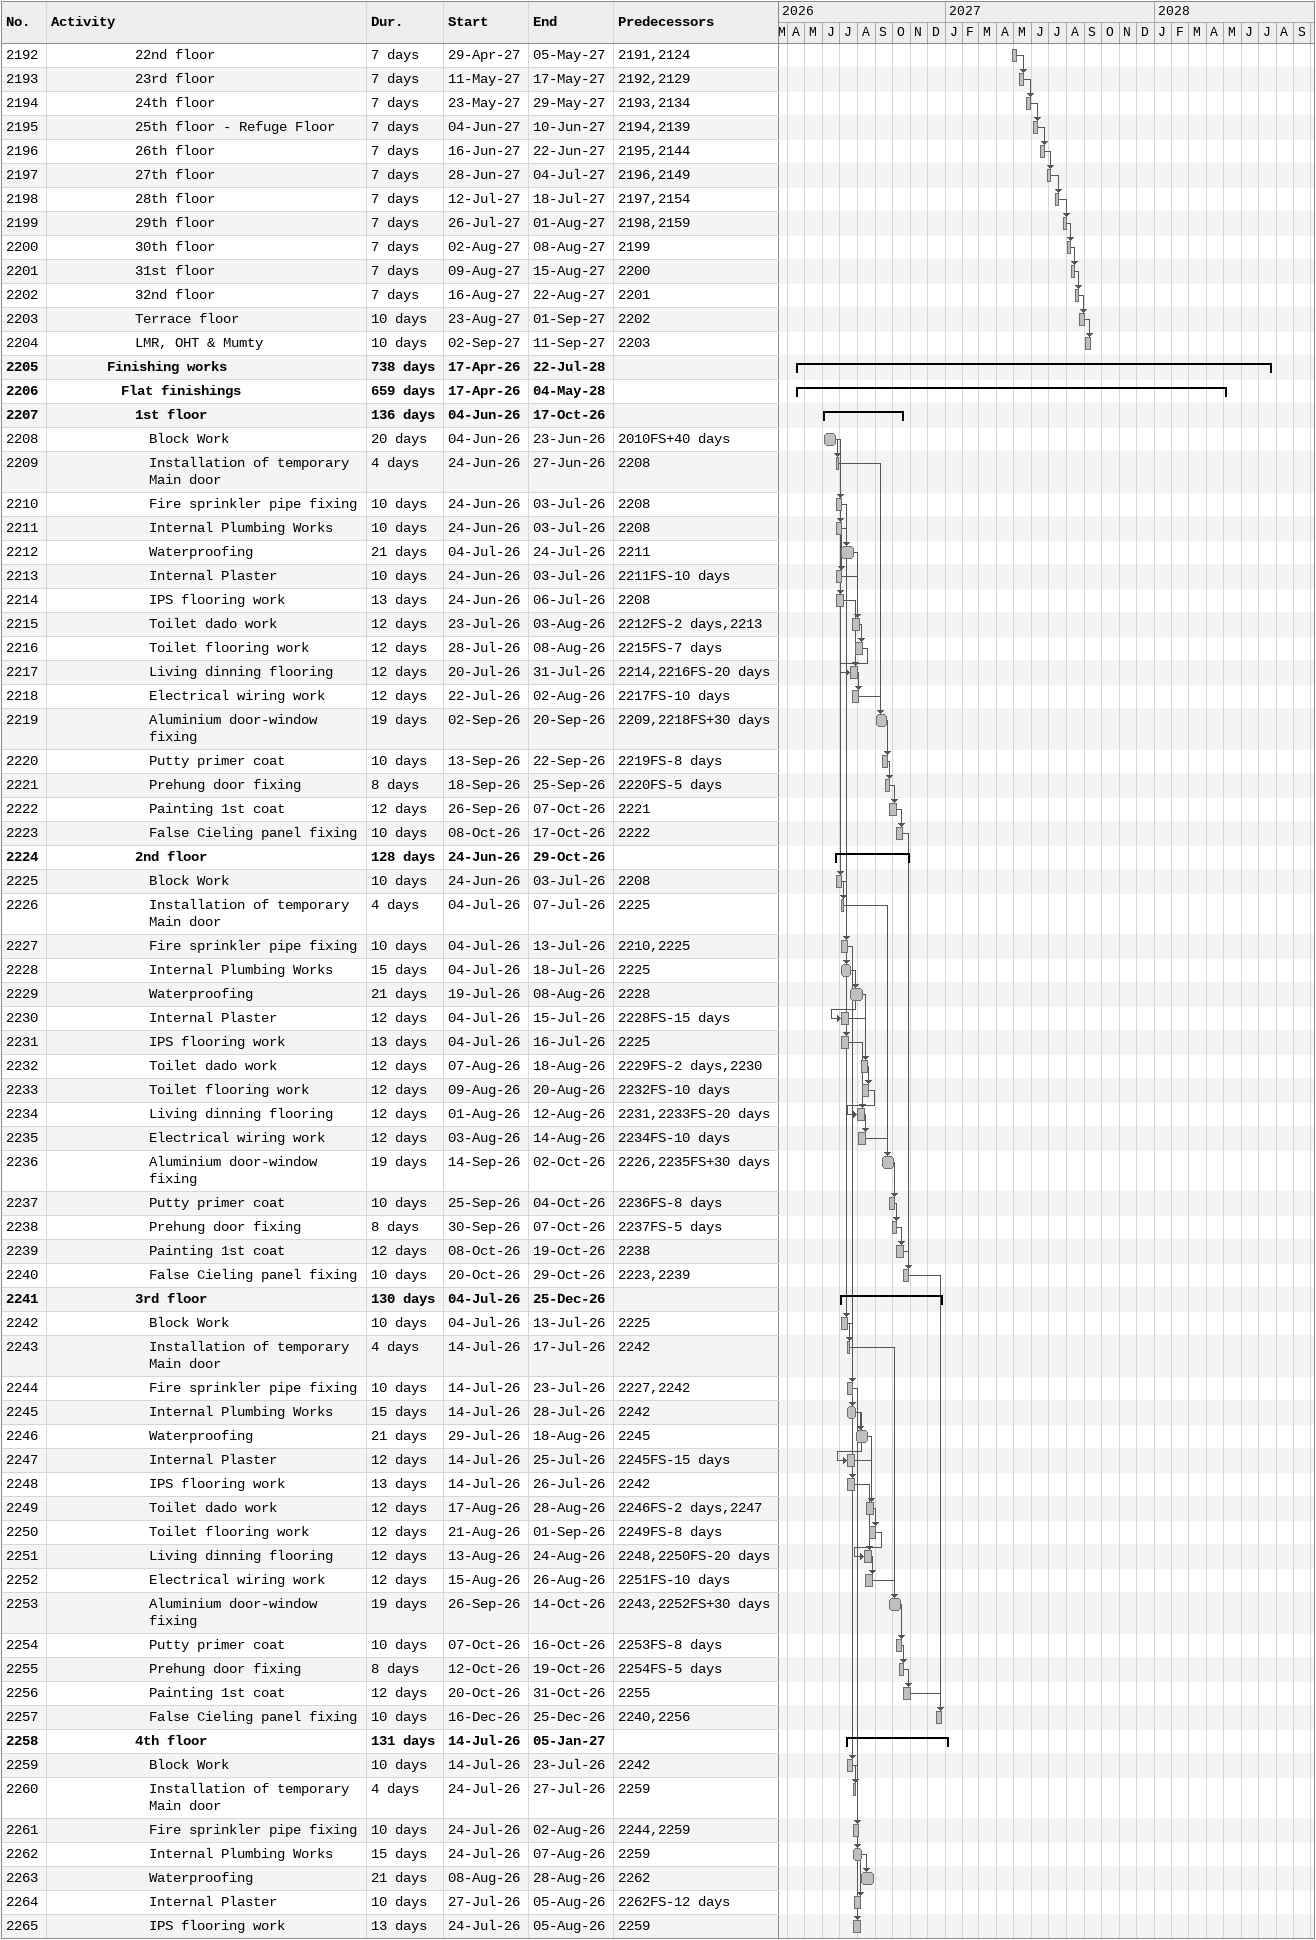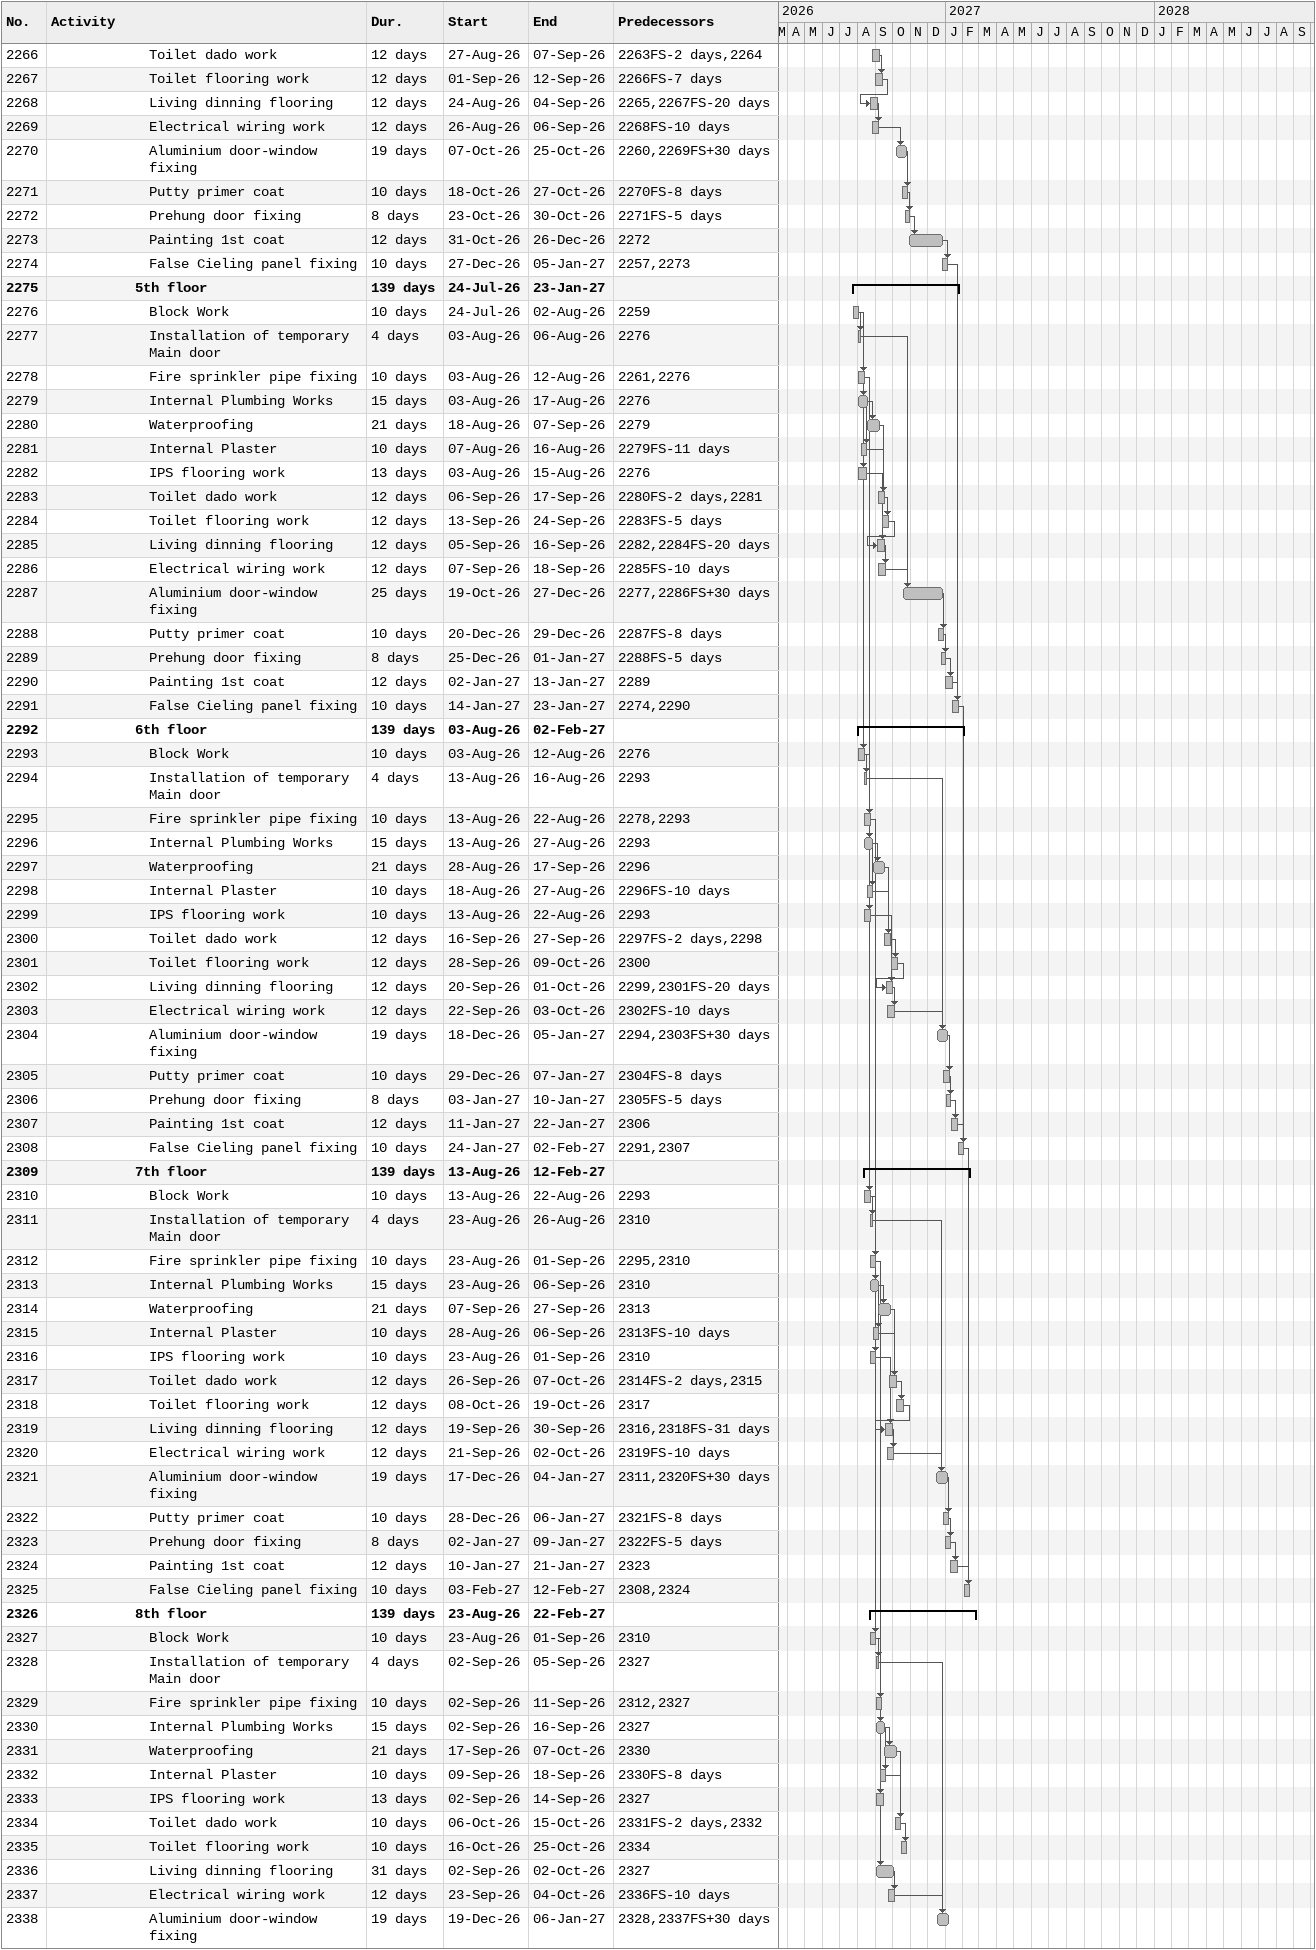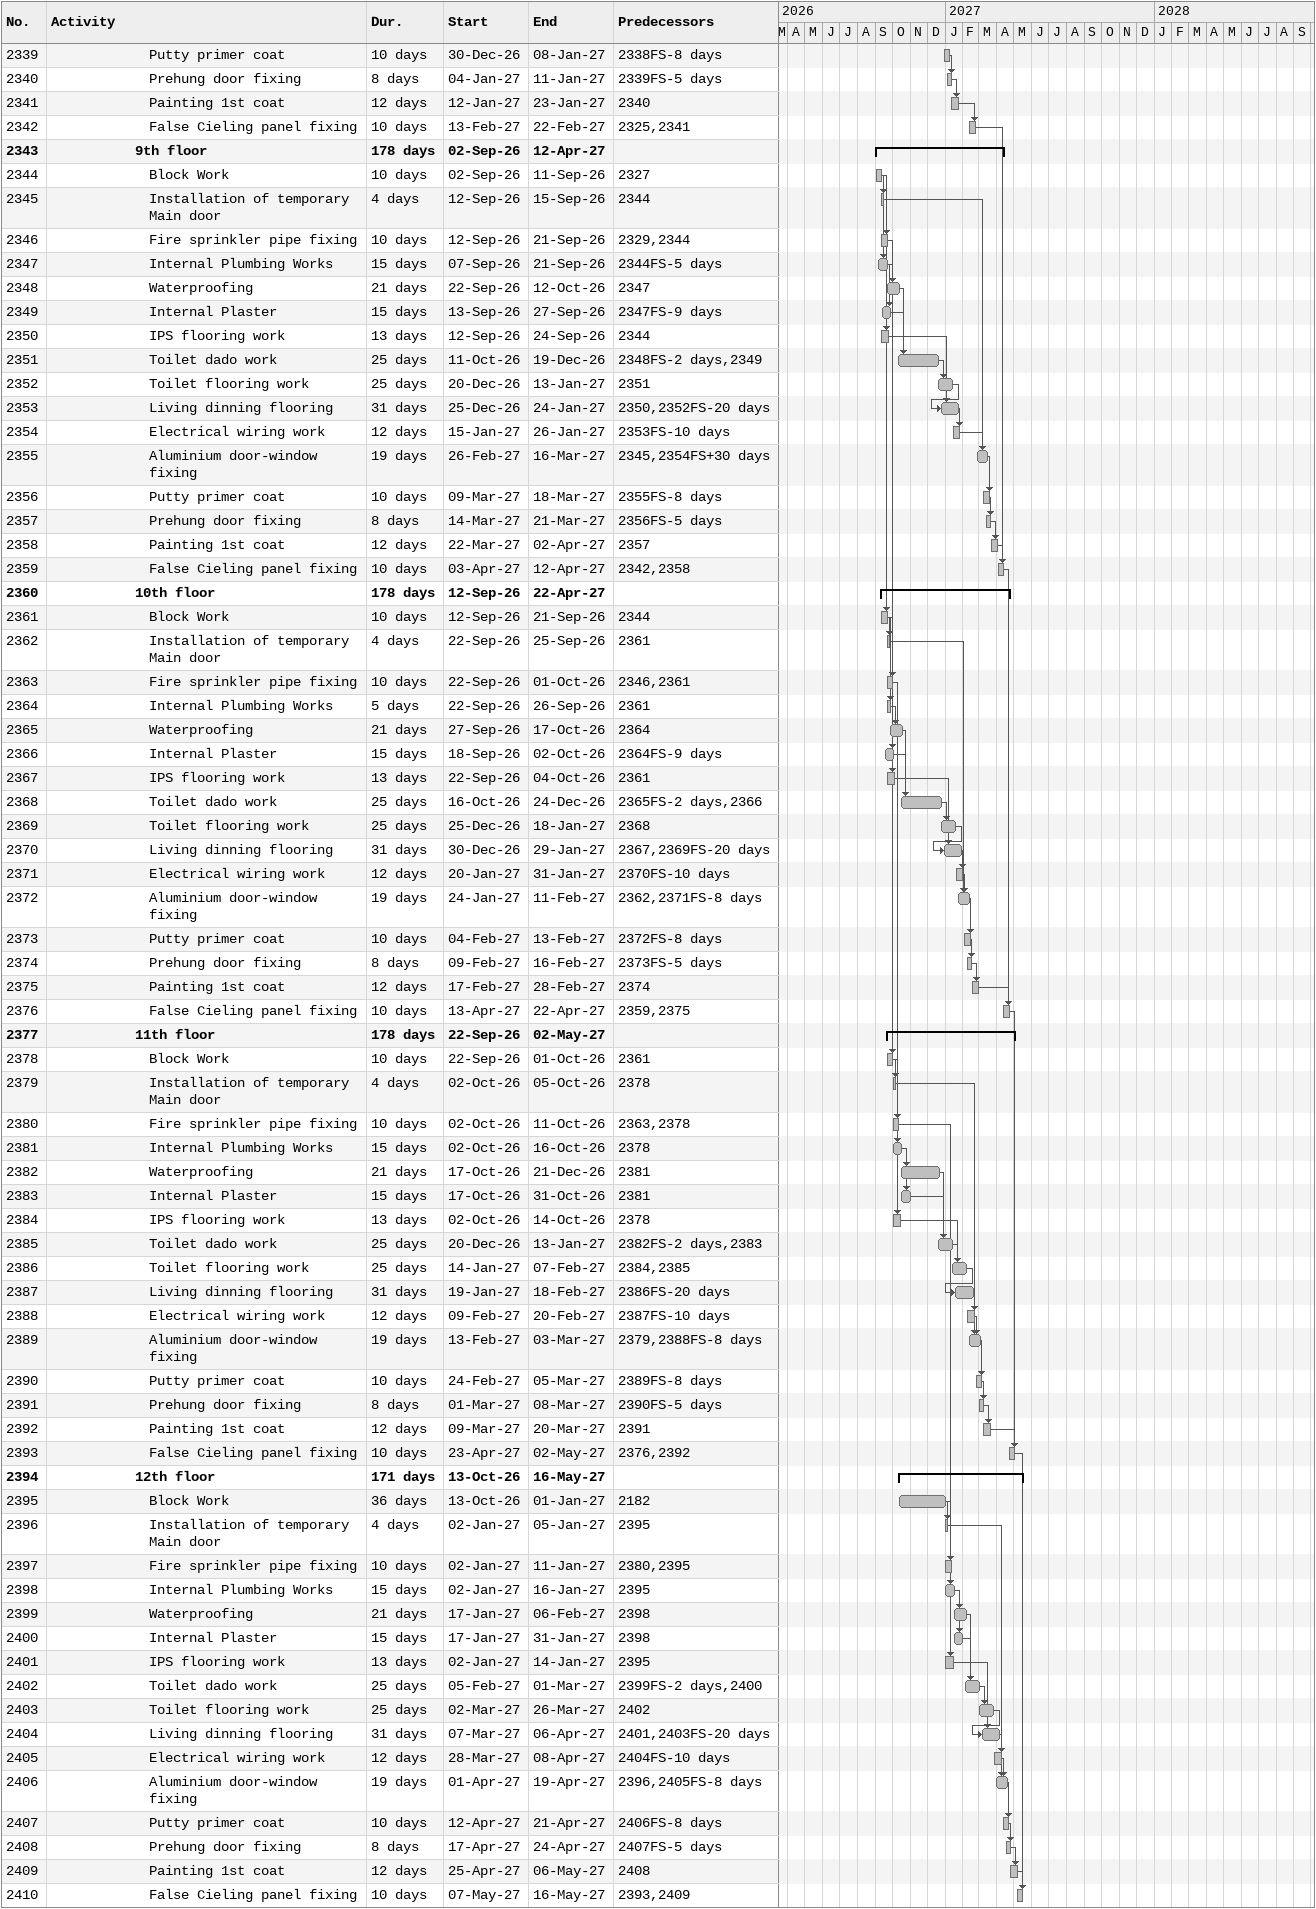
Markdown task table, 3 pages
| ID | Level | Task | Duration | Start | Finish | Predecessors |
|---|---|---|---|---|---|---|
| 2192 | 7 | 22nd floor | 7d | 2027-04-29 | 2027-05-05 | 2191, 2124 |
| 2193 | 7 | 23rd floor | 7d | 2027-05-11 | 2027-05-17 | 2192, 2129 |
| 2194 | 7 | 24th floor | 7d | 2027-05-23 | 2027-05-29 | 2193, 2134 |
| 2195 | 7 | 25th floor - Refuge Floor | 7d | 2027-06-04 | 2027-06-10 | 2194, 2139 |
| 2196 | 7 | 26th floor | 7d | 2027-06-16 | 2027-06-22 | 2195, 2144 |
| 2197 | 7 | 27th floor | 7d | 2027-06-28 | 2027-07-04 | 2196, 2149 |
| 2198 | 7 | 28th floor | 7d | 2027-07-12 | 2027-07-18 | 2197, 2154 |
| 2199 | 7 | 29th floor | 7d | 2027-07-26 | 2027-08-01 | 2198, 2159 |
| 2200 | 7 | 30th floor | 7d | 2027-08-02 | 2027-08-08 | 2199 |
| 2201 | 7 | 31st floor | 7d | 2027-08-09 | 2027-08-15 | 2200 |
| 2202 | 7 | 32nd floor | 7d | 2027-08-16 | 2027-08-22 | 2201 |
| 2203 | 7 | Terrace floor | 10d | 2027-08-23 | 2027-09-01 | 2202 |
| 2204 | 7 | LMR, OHT & Mumty | 10d | 2027-09-02 | 2027-09-11 | 2203 |
| 2205 | 5 | **Finishing works** | 738d | 2026-04-17 | 2028-07-22 |  |
| 2206 | 6 | **Flat finishings** | 659d | 2026-04-17 | 2028-05-04 |  |
| 2207 | 7 | **1st floor** | 136d | 2026-06-04 | 2026-10-17 |  |
| 2208 | 8 | Block Work | 20d | 2026-06-04 | 2026-06-23 | 2010FS+40d |
| 2209 | 8 | Installation of temporary Main door | 4d | 2026-06-24 | 2026-06-27 | 2208 |
| 2210 | 8 | Fire sprinkler pipe fixing | 10d | 2026-06-24 | 2026-07-03 | 2208 |
| 2211 | 8 | Internal Plumbing Works | 10d | 2026-06-24 | 2026-07-03 | 2208 |
| 2212 | 8 | Waterproofing | 21d | 2026-07-04 | 2026-07-24 | 2211 |
| 2213 | 8 | Internal Plaster | 10d | 2026-06-24 | 2026-07-03 | 2211FS-10d |
| 2214 | 8 | IPS flooring work | 13d | 2026-06-24 | 2026-07-06 | 2208 |
| 2215 | 8 | Toilet dado work | 12d | 2026-07-23 | 2026-08-03 | 2212FS-2d, 2213 |
| 2216 | 8 | Toilet flooring work | 12d | 2026-07-28 | 2026-08-08 | 2215FS-7d |
| 2217 | 8 | Living dinning flooring | 12d | 2026-07-20 | 2026-07-31 | 2214, 2216FS-20d |
| 2218 | 8 | Electrical wiring work | 12d | 2026-07-22 | 2026-08-02 | 2217FS-10d |
| 2219 | 8 | Aluminium door-window fixing | 19d | 2026-09-02 | 2026-09-20 | 2209, 2218FS+30d |
| 2220 | 8 | Putty primer coat | 10d | 2026-09-13 | 2026-09-22 | 2219FS-8d |
| 2221 | 8 | Prehung door fixing | 8d | 2026-09-18 | 2026-09-25 | 2220FS-5d |
| 2222 | 8 | Painting 1st coat | 12d | 2026-09-26 | 2026-10-07 | 2221 |
| 2223 | 8 | False Cieling panel fixing | 10d | 2026-10-08 | 2026-10-17 | 2222 |
| 2224 | 7 | **2nd floor** | 128d | 2026-06-24 | 2026-10-29 |  |
| 2225 | 8 | Block Work | 10d | 2026-06-24 | 2026-07-03 | 2208 |
| 2226 | 8 | Installation of temporary Main door | 4d | 2026-07-04 | 2026-07-07 | 2225 |
| 2227 | 8 | Fire sprinkler pipe fixing | 10d | 2026-07-04 | 2026-07-13 | 2210, 2225 |
| 2228 | 8 | Internal Plumbing Works | 15d | 2026-07-04 | 2026-07-18 | 2225 |
| 2229 | 8 | Waterproofing | 21d | 2026-07-19 | 2026-08-08 | 2228 |
| 2230 | 8 | Internal Plaster | 12d | 2026-07-04 | 2026-07-15 | 2228FS-15d |
| 2231 | 8 | IPS flooring work | 13d | 2026-07-04 | 2026-07-16 | 2225 |
| 2232 | 8 | Toilet dado work | 12d | 2026-08-07 | 2026-08-18 | 2229FS-2d, 2230 |
| 2233 | 8 | Toilet flooring work | 12d | 2026-08-09 | 2026-08-20 | 2232FS-10d |
| 2234 | 8 | Living dinning flooring | 12d | 2026-08-01 | 2026-08-12 | 2231, 2233FS-20d |
| 2235 | 8 | Electrical wiring work | 12d | 2026-08-03 | 2026-08-14 | 2234FS-10d |
| 2236 | 8 | Aluminium door-window fixing | 19d | 2026-09-14 | 2026-10-02 | 2226, 2235FS+30d |
| 2237 | 8 | Putty primer coat | 10d | 2026-09-25 | 2026-10-04 | 2236FS-8d |
| 2238 | 8 | Prehung door fixing | 8d | 2026-09-30 | 2026-10-07 | 2237FS-5d |
| 2239 | 8 | Painting 1st coat | 12d | 2026-10-08 | 2026-10-19 | 2238 |
| 2240 | 8 | False Cieling panel fixing | 10d | 2026-10-20 | 2026-10-29 | 2223, 2239 |
| 2241 | 7 | **3rd floor** | 130d | 2026-07-04 | 2026-12-25 |  |
| 2242 | 8 | Block Work | 10d | 2026-07-04 | 2026-07-13 | 2225 |
| 2243 | 8 | Installation of temporary Main door | 4d | 2026-07-14 | 2026-07-17 | 2242 |
| 2244 | 8 | Fire sprinkler pipe fixing | 10d | 2026-07-14 | 2026-07-23 | 2227, 2242 |
| 2245 | 8 | Internal Plumbing Works | 15d | 2026-07-14 | 2026-07-28 | 2242 |
| 2246 | 8 | Waterproofing | 21d | 2026-07-29 | 2026-08-18 | 2245 |
| 2247 | 8 | Internal Plaster | 12d | 2026-07-14 | 2026-07-25 | 2245FS-15d |
| 2248 | 8 | IPS flooring work | 13d | 2026-07-14 | 2026-07-26 | 2242 |
| 2249 | 8 | Toilet dado work | 12d | 2026-08-17 | 2026-08-28 | 2246FS-2d, 2247 |
| 2250 | 8 | Toilet flooring work | 12d | 2026-08-21 | 2026-09-01 | 2249FS-8d |
| 2251 | 8 | Living dinning flooring | 12d | 2026-08-13 | 2026-08-24 | 2248, 2250FS-20d |
| 2252 | 8 | Electrical wiring work | 12d | 2026-08-15 | 2026-08-26 | 2251FS-10d |
| 2253 | 8 | Aluminium door-window fixing | 19d | 2026-09-26 | 2026-10-14 | 2243, 2252FS+30d |
| 2254 | 8 | Putty primer coat | 10d | 2026-10-07 | 2026-10-16 | 2253FS-8d |
| 2255 | 8 | Prehung door fixing | 8d | 2026-10-12 | 2026-10-19 | 2254FS-5d |
| 2256 | 8 | Painting 1st coat | 12d | 2026-10-20 | 2026-10-31 | 2255 |
| 2257 | 8 | False Cieling panel fixing | 10d | 2026-12-16 | 2026-12-25 | 2240, 2256 |
| 2258 | 7 | **4th floor** | 131d | 2026-07-14 | 2027-01-05 |  |
| 2259 | 8 | Block Work | 10d | 2026-07-14 | 2026-07-23 | 2242 |
| 2260 | 8 | Installation of temporary Main door | 4d | 2026-07-24 | 2026-07-27 | 2259 |
| 2261 | 8 | Fire sprinkler pipe fixing | 10d | 2026-07-24 | 2026-08-02 | 2244, 2259 |
| 2262 | 8 | Internal Plumbing Works | 15d | 2026-07-24 | 2026-08-07 | 2259 |
| 2263 | 8 | Waterproofing | 21d | 2026-08-08 | 2026-08-28 | 2262 |
| 2264 | 8 | Internal Plaster | 10d | 2026-07-27 | 2026-08-05 | 2262FS-12d |
| 2265 | 8 | IPS flooring work | 13d | 2026-07-24 | 2026-08-05 | 2259 |
| 2266 | 8 | Toilet dado work | 12d | 2026-08-27 | 2026-09-07 | 2263FS-2d, 2264 |
| 2267 | 8 | Toilet flooring work | 12d | 2026-09-01 | 2026-09-12 | 2266FS-7d |
| 2268 | 8 | Living dinning flooring | 12d | 2026-08-24 | 2026-09-04 | 2265, 2267FS-20d |
| 2269 | 8 | Electrical wiring work | 12d | 2026-08-26 | 2026-09-06 | 2268FS-10d |
| 2270 | 8 | Aluminium door-window fixing | 19d | 2026-10-07 | 2026-10-25 | 2260, 2269FS+30d |
| 2271 | 8 | Putty primer coat | 10d | 2026-10-18 | 2026-10-27 | 2270FS-8d |
| 2272 | 8 | Prehung door fixing | 8d | 2026-10-23 | 2026-10-30 | 2271FS-5d |
| 2273 | 8 | Painting 1st coat | 12d | 2026-10-31 | 2026-12-26 | 2272 |
| 2274 | 8 | False Cieling panel fixing | 10d | 2026-12-27 | 2027-01-05 | 2257, 2273 |
| 2275 | 7 | **5th floor** | 139d | 2026-07-24 | 2027-01-23 |  |
| 2276 | 8 | Block Work | 10d | 2026-07-24 | 2026-08-02 | 2259 |
| 2277 | 8 | Installation of temporary Main door | 4d | 2026-08-03 | 2026-08-06 | 2276 |
| 2278 | 8 | Fire sprinkler pipe fixing | 10d | 2026-08-03 | 2026-08-12 | 2261, 2276 |
| 2279 | 8 | Internal Plumbing Works | 15d | 2026-08-03 | 2026-08-17 | 2276 |
| 2280 | 8 | Waterproofing | 21d | 2026-08-18 | 2026-09-07 | 2279 |
| 2281 | 8 | Internal Plaster | 10d | 2026-08-07 | 2026-08-16 | 2279FS-11d |
| 2282 | 8 | IPS flooring work | 13d | 2026-08-03 | 2026-08-15 | 2276 |
| 2283 | 8 | Toilet dado work | 12d | 2026-09-06 | 2026-09-17 | 2280FS-2d, 2281 |
| 2284 | 8 | Toilet flooring work | 12d | 2026-09-13 | 2026-09-24 | 2283FS-5d |
| 2285 | 8 | Living dinning flooring | 12d | 2026-09-05 | 2026-09-16 | 2282, 2284FS-20d |
| 2286 | 8 | Electrical wiring work | 12d | 2026-09-07 | 2026-09-18 | 2285FS-10d |
| 2287 | 8 | Aluminium door-window fixing | 25d | 2026-10-19 | 2026-12-27 | 2277, 2286FS+30d |
| 2288 | 8 | Putty primer coat | 10d | 2026-12-20 | 2026-12-29 | 2287FS-8d |
| 2289 | 8 | Prehung door fixing | 8d | 2026-12-25 | 2027-01-01 | 2288FS-5d |
| 2290 | 8 | Painting 1st coat | 12d | 2027-01-02 | 2027-01-13 | 2289 |
| 2291 | 8 | False Cieling panel fixing | 10d | 2027-01-14 | 2027-01-23 | 2274, 2290 |
| 2292 | 7 | **6th floor** | 139d | 2026-08-03 | 2027-02-02 |  |
| 2293 | 8 | Block Work | 10d | 2026-08-03 | 2026-08-12 | 2276 |
| 2294 | 8 | Installation of temporary Main door | 4d | 2026-08-13 | 2026-08-16 | 2293 |
| 2295 | 8 | Fire sprinkler pipe fixing | 10d | 2026-08-13 | 2026-08-22 | 2278, 2293 |
| 2296 | 8 | Internal Plumbing Works | 15d | 2026-08-13 | 2026-08-27 | 2293 |
| 2297 | 8 | Waterproofing | 21d | 2026-08-28 | 2026-09-17 | 2296 |
| 2298 | 8 | Internal Plaster | 10d | 2026-08-18 | 2026-08-27 | 2296FS-10d |
| 2299 | 8 | IPS flooring work | 10d | 2026-08-13 | 2026-08-22 | 2293 |
| 2300 | 8 | Toilet dado work | 12d | 2026-09-16 | 2026-09-27 | 2297FS-2d, 2298 |
| 2301 | 8 | Toilet flooring work | 12d | 2026-09-28 | 2026-10-09 | 2300 |
| 2302 | 8 | Living dinning flooring | 12d | 2026-09-20 | 2026-10-01 | 2299, 2301FS-20d |
| 2303 | 8 | Electrical wiring work | 12d | 2026-09-22 | 2026-10-03 | 2302FS-10d |
| 2304 | 8 | Aluminium door-window fixing | 19d | 2026-12-18 | 2027-01-05 | 2294, 2303FS+30d |
| 2305 | 8 | Putty primer coat | 10d | 2026-12-29 | 2027-01-07 | 2304FS-8d |
| 2306 | 8 | Prehung door fixing | 8d | 2027-01-03 | 2027-01-10 | 2305FS-5d |
| 2307 | 8 | Painting 1st coat | 12d | 2027-01-11 | 2027-01-22 | 2306 |
| 2308 | 8 | False Cieling panel fixing | 10d | 2027-01-24 | 2027-02-02 | 2291, 2307 |
| 2309 | 7 | **7th floor** | 139d | 2026-08-13 | 2027-02-12 |  |
| 2310 | 8 | Block Work | 10d | 2026-08-13 | 2026-08-22 | 2293 |
| 2311 | 8 | Installation of temporary Main door | 4d | 2026-08-23 | 2026-08-26 | 2310 |
| 2312 | 8 | Fire sprinkler pipe fixing | 10d | 2026-08-23 | 2026-09-01 | 2295, 2310 |
| 2313 | 8 | Internal Plumbing Works | 15d | 2026-08-23 | 2026-09-06 | 2310 |
| 2314 | 8 | Waterproofing | 21d | 2026-09-07 | 2026-09-27 | 2313 |
| 2315 | 8 | Internal Plaster | 10d | 2026-08-28 | 2026-09-06 | 2313FS-10d |
| 2316 | 8 | IPS flooring work | 10d | 2026-08-23 | 2026-09-01 | 2310 |
| 2317 | 8 | Toilet dado work | 12d | 2026-09-26 | 2026-10-07 | 2314FS-2d, 2315 |
| 2318 | 8 | Toilet flooring work | 12d | 2026-10-08 | 2026-10-19 | 2317 |
| 2319 | 8 | Living dinning flooring | 12d | 2026-09-19 | 2026-09-30 | 2316, 2318FS-31d |
| 2320 | 8 | Electrical wiring work | 12d | 2026-09-21 | 2026-10-02 | 2319FS-10d |
| 2321 | 8 | Aluminium door-window fixing | 19d | 2026-12-17 | 2027-01-04 | 2311, 2320FS+30d |
| 2322 | 8 | Putty primer coat | 10d | 2026-12-28 | 2027-01-06 | 2321FS-8d |
| 2323 | 8 | Prehung door fixing | 8d | 2027-01-02 | 2027-01-09 | 2322FS-5d |
| 2324 | 8 | Painting 1st coat | 12d | 2027-01-10 | 2027-01-21 | 2323 |
| 2325 | 8 | False Cieling panel fixing | 10d | 2027-02-03 | 2027-02-12 | 2308, 2324 |
| 2326 | 7 | **8th floor** | 139d | 2026-08-23 | 2027-02-22 |  |
| 2327 | 8 | Block Work | 10d | 2026-08-23 | 2026-09-01 | 2310 |
| 2328 | 8 | Installation of temporary Main door | 4d | 2026-09-02 | 2026-09-05 | 2327 |
| 2329 | 8 | Fire sprinkler pipe fixing | 10d | 2026-09-02 | 2026-09-11 | 2312, 2327 |
| 2330 | 8 | Internal Plumbing Works | 15d | 2026-09-02 | 2026-09-16 | 2327 |
| 2331 | 8 | Waterproofing | 21d | 2026-09-17 | 2026-10-07 | 2330 |
| 2332 | 8 | Internal Plaster | 10d | 2026-09-09 | 2026-09-18 | 2330FS-8d |
| 2333 | 8 | IPS flooring work | 13d | 2026-09-02 | 2026-09-14 | 2327 |
| 2334 | 8 | Toilet dado work | 10d | 2026-10-06 | 2026-10-15 | 2331FS-2d, 2332 |
| 2335 | 8 | Toilet flooring work | 10d | 2026-10-16 | 2026-10-25 | 2334 |
| 2336 | 8 | Living dinning flooring | 31d | 2026-09-02 | 2026-10-02 | 2327 |
| 2337 | 8 | Electrical wiring work | 12d | 2026-09-23 | 2026-10-04 | 2336FS-10d |
| 2338 | 8 | Aluminium door-window fixing | 19d | 2026-12-19 | 2027-01-06 | 2328, 2337FS+30d |
| 2339 | 8 | Putty primer coat | 10d | 2026-12-30 | 2027-01-08 | 2338FS-8d |
| 2340 | 8 | Prehung door fixing | 8d | 2027-01-04 | 2027-01-11 | 2339FS-5d |
| 2341 | 8 | Painting 1st coat | 12d | 2027-01-12 | 2027-01-23 | 2340 |
| 2342 | 8 | False Cieling panel fixing | 10d | 2027-02-13 | 2027-02-22 | 2325, 2341 |
| 2343 | 7 | **9th floor** | 178d | 2026-09-02 | 2027-04-12 |  |
| 2344 | 8 | Block Work | 10d | 2026-09-02 | 2026-09-11 | 2327 |
| 2345 | 8 | Installation of temporary Main door | 4d | 2026-09-12 | 2026-09-15 | 2344 |
| 2346 | 8 | Fire sprinkler pipe fixing | 10d | 2026-09-12 | 2026-09-21 | 2329, 2344 |
| 2347 | 8 | Internal Plumbing Works | 15d | 2026-09-07 | 2026-09-21 | 2344FS-5d |
| 2348 | 8 | Waterproofing | 21d | 2026-09-22 | 2026-10-12 | 2347 |
| 2349 | 8 | Internal Plaster | 15d | 2026-09-13 | 2026-09-27 | 2347FS-9d |
| 2350 | 8 | IPS flooring work | 13d | 2026-09-12 | 2026-09-24 | 2344 |
| 2351 | 8 | Toilet dado work | 25d | 2026-10-11 | 2026-12-19 | 2348FS-2d, 2349 |
| 2352 | 8 | Toilet flooring work | 25d | 2026-12-20 | 2027-01-13 | 2351 |
| 2353 | 8 | Living dinning flooring | 31d | 2026-12-25 | 2027-01-24 | 2350, 2352FS-20d |
| 2354 | 8 | Electrical wiring work | 12d | 2027-01-15 | 2027-01-26 | 2353FS-10d |
| 2355 | 8 | Aluminium door-window fixing | 19d | 2027-02-26 | 2027-03-16 | 2345, 2354FS+30d |
| 2356 | 8 | Putty primer coat | 10d | 2027-03-09 | 2027-03-18 | 2355FS-8d |
| 2357 | 8 | Prehung door fixing | 8d | 2027-03-14 | 2027-03-21 | 2356FS-5d |
| 2358 | 8 | Painting 1st coat | 12d | 2027-03-22 | 2027-04-02 | 2357 |
| 2359 | 8 | False Cieling panel fixing | 10d | 2027-04-03 | 2027-04-12 | 2342, 2358 |
| 2360 | 7 | **10th floor** | 178d | 2026-09-12 | 2027-04-22 |  |
| 2361 | 8 | Block Work | 10d | 2026-09-12 | 2026-09-21 | 2344 |
| 2362 | 8 | Installation of temporary Main door | 4d | 2026-09-22 | 2026-09-25 | 2361 |
| 2363 | 8 | Fire sprinkler pipe fixing | 10d | 2026-09-22 | 2026-10-01 | 2346, 2361 |
| 2364 | 8 | Internal Plumbing Works | 5d | 2026-09-22 | 2026-09-26 | 2361 |
| 2365 | 8 | Waterproofing | 21d | 2026-09-27 | 2026-10-17 | 2364 |
| 2366 | 8 | Internal Plaster | 15d | 2026-09-18 | 2026-10-02 | 2364FS-9d |
| 2367 | 8 | IPS flooring work | 13d | 2026-09-22 | 2026-10-04 | 2361 |
| 2368 | 8 | Toilet dado work | 25d | 2026-10-16 | 2026-12-24 | 2365FS-2d, 2366 |
| 2369 | 8 | Toilet flooring work | 25d | 2026-12-25 | 2027-01-18 | 2368 |
| 2370 | 8 | Living dinning flooring | 31d | 2026-12-30 | 2027-01-29 | 2367, 2369FS-20d |
| 2371 | 8 | Electrical wiring work | 12d | 2027-01-20 | 2027-01-31 | 2370FS-10d |
| 2372 | 8 | Aluminium door-window fixing | 19d | 2027-01-24 | 2027-02-11 | 2362, 2371FS-8d |
| 2373 | 8 | Putty primer coat | 10d | 2027-02-04 | 2027-02-13 | 2372FS-8d |
| 2374 | 8 | Prehung door fixing | 8d | 2027-02-09 | 2027-02-16 | 2373FS-5d |
| 2375 | 8 | Painting 1st coat | 12d | 2027-02-17 | 2027-02-28 | 2374 |
| 2376 | 8 | False Cieling panel fixing | 10d | 2027-04-13 | 2027-04-22 | 2359, 2375 |
| 2377 | 7 | **11th floor** | 178d | 2026-09-22 | 2027-05-02 |  |
| 2378 | 8 | Block Work | 10d | 2026-09-22 | 2026-10-01 | 2361 |
| 2379 | 8 | Installation of temporary Main door | 4d | 2026-10-02 | 2026-10-05 | 2378 |
| 2380 | 8 | Fire sprinkler pipe fixing | 10d | 2026-10-02 | 2026-10-11 | 2363, 2378 |
| 2381 | 8 | Internal Plumbing Works | 15d | 2026-10-02 | 2026-10-16 | 2378 |
| 2382 | 8 | Waterproofing | 21d | 2026-10-17 | 2026-12-21 | 2381 |
| 2383 | 8 | Internal Plaster | 15d | 2026-10-17 | 2026-10-31 | 2381 |
| 2384 | 8 | IPS flooring work | 13d | 2026-10-02 | 2026-10-14 | 2378 |
| 2385 | 8 | Toilet dado work | 25d | 2026-12-20 | 2027-01-13 | 2382FS-2d, 2383 |
| 2386 | 8 | Toilet flooring work | 25d | 2027-01-14 | 2027-02-07 | 2384, 2385 |
| 2387 | 8 | Living dinning flooring | 31d | 2027-01-19 | 2027-02-18 | 2386FS-20d |
| 2388 | 8 | Electrical wiring work | 12d | 2027-02-09 | 2027-02-20 | 2387FS-10d |
| 2389 | 8 | Aluminium door-window fixing | 19d | 2027-02-13 | 2027-03-03 | 2379, 2388FS-8d |
| 2390 | 8 | Putty primer coat | 10d | 2027-02-24 | 2027-03-05 | 2389FS-8d |
| 2391 | 8 | Prehung door fixing | 8d | 2027-03-01 | 2027-03-08 | 2390FS-5d |
| 2392 | 8 | Painting 1st coat | 12d | 2027-03-09 | 2027-03-20 | 2391 |
| 2393 | 8 | False Cieling panel fixing | 10d | 2027-04-23 | 2027-05-02 | 2376, 2392 |
| 2394 | 7 | **12th floor** | 171d | 2026-10-13 | 2027-05-16 |  |
| 2395 | 8 | Block Work | 36d | 2026-10-13 | 2027-01-01 | 2182 |
| 2396 | 8 | Installation of temporary Main door | 4d | 2027-01-02 | 2027-01-05 | 2395 |
| 2397 | 8 | Fire sprinkler pipe fixing | 10d | 2027-01-02 | 2027-01-11 | 2380, 2395 |
| 2398 | 8 | Internal Plumbing Works | 15d | 2027-01-02 | 2027-01-16 | 2395 |
| 2399 | 8 | Waterproofing | 21d | 2027-01-17 | 2027-02-06 | 2398 |
| 2400 | 8 | Internal Plaster | 15d | 2027-01-17 | 2027-01-31 | 2398 |
| 2401 | 8 | IPS flooring work | 13d | 2027-01-02 | 2027-01-14 | 2395 |
| 2402 | 8 | Toilet dado work | 25d | 2027-02-05 | 2027-03-01 | 2399FS-2d, 2400 |
| 2403 | 8 | Toilet flooring work | 25d | 2027-03-02 | 2027-03-26 | 2402 |
| 2404 | 8 | Living dinning flooring | 31d | 2027-03-07 | 2027-04-06 | 2401, 2403FS-20d |
| 2405 | 8 | Electrical wiring work | 12d | 2027-03-28 | 2027-04-08 | 2404FS-10d |
| 2406 | 8 | Aluminium door-window fixing | 19d | 2027-04-01 | 2027-04-19 | 2396, 2405FS-8d |
| 2407 | 8 | Putty primer coat | 10d | 2027-04-12 | 2027-04-21 | 2406FS-8d |
| 2408 | 8 | Prehung door fixing | 8d | 2027-04-17 | 2027-04-24 | 2407FS-5d |
| 2409 | 8 | Painting 1st coat | 12d | 2027-04-25 | 2027-05-06 | 2408 |
| 2410 | 8 | False Cieling panel fixing | 10d | 2027-05-07 | 2027-05-16 | 2393, 2409 |
